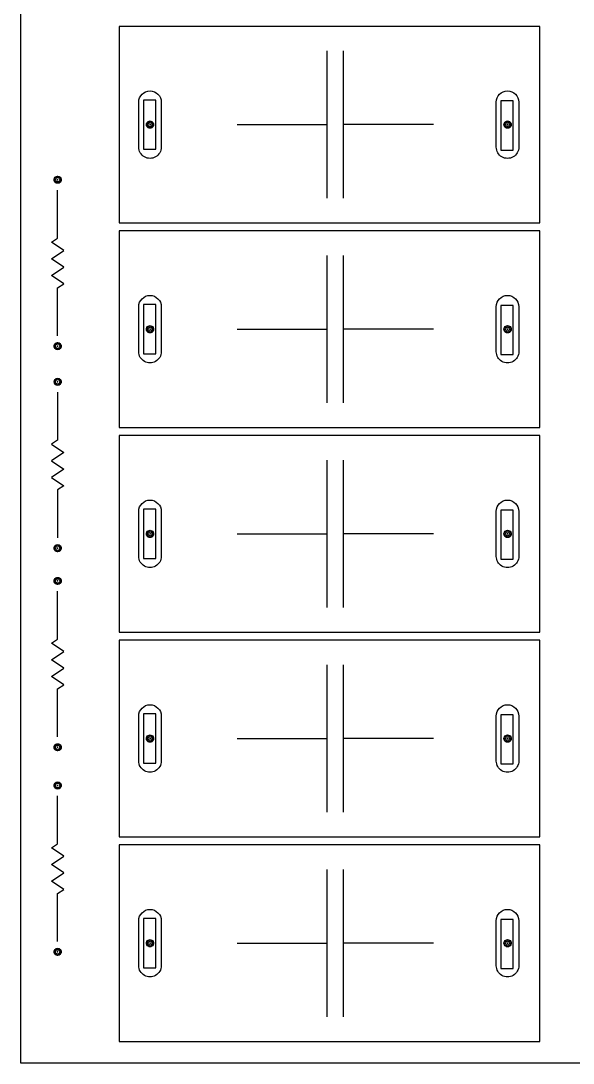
# Model space of a CAD drawing. Header units: millimetres. Extents: x 24815 to 37444, y -10619 to 6020.
# Drawn here: x 34897.4 to 34964.9, y 174.5 to 301.8 of the extents above; entities that cross this region are included whole.
import ezdxf

# ---------------------------------------------------------------- set-up
doc = ezdxf.new("R2010")
doc.units = ezdxf.units.MM

# ---------------------------------------------------------------- blocks, each defined once
blk = doc.blocks.new('A$C3CC6408C')
at = {"color": 2}
for p, q in [((-241.97, -218.9), (-241.97, 0)), ((-178.52, -92.25), (-229.97, -92.25)), ((-229.97, -92.25), (-229.97, -116.24)), ((-178.52, -116.24), (-178.52, -92.25)), ((-204.52, -113.24), (-204.52, -95.25)), ((-202.52, -113.24), (-202.52, -95.25)), ((-227.55, -107), (-227.55, -101.5)), ((-227.55, -107), (-227.55, -101.5)), ((-225.48, -101.25), (-226.98, -101.25)), ((-226.98, -101.25), (-226.98, -107.25)), ((-225.48, -107.25), (-225.48, -101.25)), ((-224.8, -101.5), (-224.8, -107)), ((-224.8, -101.5), (-224.8, -107)), ((-183.85, -107), (-183.85, -101.5)), ((-183.85, -107), (-183.85, -101.5)), ((-181.78, -101.35), (-183.28, -101.35)), ((-183.28, -101.35), (-183.28, -107.35)), ((-181.78, -107.35), (-181.78, -101.35)), ((-181.1, -101.5), (-181.1, -107)), ((-181.1, -101.5), (-181.1, -107)), ((-215.52, -104.25), (-204.52, -104.25)), ((-191.52, -104.25), (-202.52, -104.25)), ((-226.98, -107.25), (-226.48, -107.25)), ((-226.48, -107.25), (-225.48, -107.25)), ((-224.8, -107), (-224.8, -107)), ((-224.8, -107), (-224.8, -107)), ((-183.28, -107.35), (-182.78, -107.35)), ((-182.78, -107.35), (-181.78, -107.35)), ((-181.1, -107), (-181.1, -107)), ((-181.1, -107), (-181.1, -107)), ((-237.47, -118.1), (-237.47, -112.26)), ((-229.97, -116.24), (-184.52, -116.24)), ((-184.52, -116.24), (-178.52, -116.24)), ((-238.24, -118.61), (-237.47, -118.1)), ((-178.52, -117.24), (-229.97, -117.24)), ((-229.97, -117.24), (-229.97, -141.24)), ((-178.52, -141.24), (-178.52, -117.24)), ((-236.71, -119.63), (-238.24, -118.61)), ((-238.24, -120.64), (-236.71, -119.63)), ((-236.71, -121.66), (-238.24, -120.64)), ((-204.52, -138.24), (-204.52, -120.24)), ((-202.52, -138.24), (-202.52, -120.24)), ((-238.24, -122.67), (-236.71, -121.66)), ((-236.71, -123.69), (-238.24, -122.67)), ((-237.47, -124.2), (-236.71, -123.69)), ((-237.47, -130.04), (-237.47, -124.2)), ((-227.55, -131.99), (-227.55, -126.49)), ((-227.55, -131.99), (-227.55, -126.49)), ((-225.48, -126.24), (-226.98, -126.24)), ((-226.98, -126.24), (-226.98, -132.24)), ((-225.48, -132.24), (-225.48, -126.24)), ((-224.8, -126.49), (-224.8, -131.99)), ((-224.8, -126.49), (-224.8, -131.99)), ((-183.85, -131.99), (-183.85, -126.49)), ((-183.85, -131.99), (-183.85, -126.49)), ((-181.78, -126.34), (-183.28, -126.34)), ((-183.28, -126.34), (-183.28, -132.34)), ((-181.78, -132.34), (-181.78, -126.34)), ((-181.1, -126.49), (-181.1, -131.99)), ((-181.1, -126.49), (-181.1, -131.99)), ((-215.52, -129.24), (-204.52, -129.24)), ((-191.52, -129.24), (-202.52, -129.24)), ((-226.98, -132.24), (-226.48, -132.24)), ((-226.48, -132.24), (-225.48, -132.24)), ((-224.8, -131.99), (-224.8, -131.99)), ((-224.8, -131.99), (-224.8, -131.99)), ((-183.28, -132.34), (-182.78, -132.34)), ((-182.78, -132.34), (-181.78, -132.34)), ((-181.1, -131.99), (-181.1, -131.99)), ((-181.1, -131.99), (-181.1, -131.99)), ((-237.47, -136.94), (-237.47, -142.78)), ((-229.97, -141.24), (-184.52, -141.24)), ((-184.52, -141.24), (-178.52, -141.24)), ((-178.52, -142.24), (-229.97, -142.24)), ((-229.97, -142.24), (-229.97, -166.24)), ((-178.52, -166.24), (-178.52, -142.24)), ((-237.47, -142.78), (-238.24, -143.29)), ((-238.24, -143.29), (-236.71, -144.3)), ((-236.71, -144.3), (-238.24, -145.32)), ((-238.24, -145.32), (-236.71, -146.33)), ((-236.71, -146.33), (-238.24, -147.35)), ((-204.52, -163.24), (-204.52, -145.24)), ((-202.52, -163.24), (-202.52, -145.24)), ((-238.24, -147.35), (-236.71, -148.37)), ((-236.71, -148.37), (-237.47, -148.87)), ((-237.47, -148.87), (-237.47, -154.72)), ((-227.55, -156.99), (-227.55, -151.49)), ((-227.55, -156.99), (-227.55, -151.49)), ((-225.48, -151.24), (-226.98, -151.24)), ((-226.98, -151.24), (-226.98, -157.24)), ((-225.48, -157.24), (-225.48, -151.24)), ((-224.8, -151.49), (-224.8, -156.99)), ((-224.8, -151.49), (-224.8, -156.99)), ((-183.85, -156.99), (-183.85, -151.49)), ((-183.85, -156.99), (-183.85, -151.49)), ((-181.78, -151.34), (-183.28, -151.34)), ((-183.28, -151.34), (-183.28, -157.34)), ((-181.78, -157.34), (-181.78, -151.34)), ((-181.1, -151.49), (-181.1, -156.99)), ((-181.1, -151.49), (-181.1, -156.99)), ((-215.52, -154.24), (-204.52, -154.24)), ((-191.52, -154.24), (-202.52, -154.24)), ((-226.98, -157.24), (-226.48, -157.24)), ((-226.48, -157.24), (-225.48, -157.24)), ((-224.8, -156.99), (-224.8, -156.99)), ((-224.8, -156.99), (-224.8, -156.99)), ((-183.28, -157.34), (-182.78, -157.34)), ((-182.78, -157.34), (-181.78, -157.34)), ((-181.1, -156.99), (-181.1, -156.99)), ((-181.1, -156.99), (-181.1, -156.99)), ((-237.47, -167.1), (-237.47, -161.26)), ((-229.97, -166.24), (-184.52, -166.24)), ((-184.52, -166.24), (-178.52, -166.24)), ((-238.24, -167.61), (-237.47, -167.1)), ((-236.71, -168.62), (-238.24, -167.61)), ((-178.52, -167.24), (-229.97, -167.24)), ((-229.97, -167.24), (-229.97, -191.24)), ((-178.52, -191.24), (-178.52, -167.24)), ((-238.24, -169.64), (-236.71, -168.62)), ((-236.71, -170.65), (-238.24, -169.64)), ((-204.52, -188.24), (-204.52, -170.24)), ((-202.52, -188.24), (-202.52, -170.24)), ((-238.24, -171.67), (-236.71, -170.65)), ((-236.71, -172.69), (-238.24, -171.67)), ((-237.47, -173.19), (-236.71, -172.69)), ((-237.47, -179.04), (-237.47, -173.19)), ((-227.55, -181.99), (-227.55, -176.49)), ((-227.55, -181.99), (-227.55, -176.49)), ((-225.48, -176.24), (-226.98, -176.24)), ((-226.98, -176.24), (-226.98, -182.24)), ((-225.48, -182.24), (-225.48, -176.24)), ((-224.8, -176.49), (-224.8, -181.99)), ((-224.8, -176.49), (-224.8, -181.99)), ((-183.85, -181.99), (-183.85, -176.49)), ((-183.85, -181.99), (-183.85, -176.49)), ((-181.78, -176.34), (-183.28, -176.34)), ((-183.28, -176.34), (-183.28, -182.34)), ((-181.78, -182.34), (-181.78, -176.34)), ((-181.1, -176.49), (-181.1, -181.99)), ((-181.1, -176.49), (-181.1, -181.99)), ((-215.52, -179.24), (-204.52, -179.24)), ((-191.52, -179.24), (-202.52, -179.24)), ((-224.8, -181.99), (-224.8, -181.99)), ((-224.8, -181.99), (-224.8, -181.99)), ((-181.1, -181.99), (-181.1, -181.99)), ((-181.1, -181.99), (-181.1, -181.99)), ((-226.98, -182.24), (-226.48, -182.24)), ((-226.48, -182.24), (-225.48, -182.24)), ((-183.28, -182.34), (-182.78, -182.34)), ((-182.78, -182.34), (-181.78, -182.34)), ((-237.47, -192.1), (-237.47, -186.25)), ((-238.24, -192.6), (-237.47, -192.1)), ((-229.97, -191.24), (-184.52, -191.24)), ((-178.52, -192.24), (-229.97, -192.24)), ((-229.97, -192.24), (-229.97, -216.24)), ((-184.52, -191.24), (-178.52, -191.24)), ((-178.52, -216.24), (-178.52, -192.24)), ((-236.71, -193.62), (-238.24, -192.6)), ((-238.24, -194.64), (-236.71, -193.62)), ((-236.71, -195.65), (-238.24, -194.64)), ((-238.24, -196.67), (-236.71, -195.65)), ((-204.52, -213.24), (-204.52, -195.24)), ((-202.52, -213.24), (-202.52, -195.24)), ((-236.71, -197.68), (-238.24, -196.67)), ((-237.47, -198.19), (-236.71, -197.68)), ((-237.47, -204.03), (-237.47, -198.19)), ((-227.55, -206.99), (-227.55, -201.49)), ((-227.55, -206.99), (-227.55, -201.49)), ((-225.48, -201.24), (-226.98, -201.24)), ((-226.98, -201.24), (-226.98, -207.24)), ((-225.48, -207.24), (-225.48, -201.24)), ((-224.8, -201.49), (-224.8, -206.99)), ((-224.8, -201.49), (-224.8, -206.99)), ((-183.85, -206.99), (-183.85, -201.49)), ((-183.85, -206.99), (-183.85, -201.49)), ((-181.78, -201.34), (-183.28, -201.34)), ((-183.28, -201.34), (-183.28, -207.34)), ((-181.78, -207.34), (-181.78, -201.34)), ((-181.1, -201.49), (-181.1, -206.99)), ((-181.1, -201.49), (-181.1, -206.99)), ((-215.52, -204.24), (-204.52, -204.24)), ((-191.52, -204.24), (-202.52, -204.24)), ((-226.98, -207.24), (-226.48, -207.24)), ((-226.48, -207.24), (-225.48, -207.24)), ((-224.8, -206.99), (-224.8, -206.99)), ((-224.8, -206.99), (-224.8, -206.99)), ((-183.28, -207.34), (-182.78, -207.34)), ((-182.78, -207.34), (-181.78, -207.34)), ((-181.1, -206.99), (-181.1, -206.99)), ((-181.1, -206.99), (-181.1, -206.99)), ((-229.97, -216.24), (-184.52, -216.24)), ((-184.52, -216.24), (-178.52, -216.24)), ((0, -218.9), (-241.97, -218.9))]:
    blk.add_line(p, q, dxfattribs=at)
at = {"color": 2, "extrusion": (0, 0, -1)}
for centre, major_axis, start_param, end_param in [((-226.18, -101.5), (0.972, 0.972), 3.926991, 7.068583), ((-226.18, -101.5), (0.972, 0.972), 3.926991, 7.068583), ((-182.48, -101.5), (0.972, 0.972), 3.926991, 7.068583), ((-182.48, -101.5), (0.972, 0.972), 3.926991, 7.068583), ((-226.18, -104.25), (-0.314, 0.314), 5.497787, 8.63938), ((-226.18, -104.25), (-0.314, 0.314), 5.497787, 8.63938), ((-226.18, -104.25), (-0.314, 0.314), 2.356194, 5.497787), ((-226.18, -104.25), (-0.314, 0.314), 2.356194, 5.497787), ((-226.18, -104.25), (-0.278, 0.278), 5.497787, 8.63938), ((-226.18, -104.25), (-0.278, 0.278), 5.497787, 8.63938), ((-226.18, -104.25), (-0.278, 0.278), 5.497787, 8.63938), ((-226.18, -104.25), (-0.278, 0.278), 5.497787, 8.63938), ((-226.18, -104.25), (-0.278, 0.278), 5.497787, 8.63938), ((-226.18, -104.25), (-0.278, 0.278), 5.497787, 8.63938), ((-226.18, -104.25), (-0.278, 0.278), 5.497787, 8.63938), ((-226.18, -104.25), (-0.278, 0.278), 5.497787, 8.63938), ((-226.18, -104.25), (-0.278, 0.278), 5.497787, 8.63938), ((-226.18, -104.25), (-0.278, 0.278), 5.497787, 8.63938), ((-226.18, -104.25), (-0.278, 0.278), 5.497787, 8.63938), ((-226.18, -104.25), (0.278, 0.278), 0.785398, 3.926991), ((-226.18, -104.25), (0.278, 0.278), 0.785398, 3.926991), ((-226.18, -104.25), (0.278, 0.278), 0.785398, 3.926991), ((-226.18, -104.25), (0.278, 0.278), 0.785398, 3.926991), ((-226.18, -104.25), (0.278, 0.278), 0.785398, 3.926991), ((-226.18, -104.25), (0.278, 0.278), 0.785398, 3.926991), ((-226.18, -104.25), (0.278, 0.278), 0.785398, 3.926991), ((-226.18, -104.25), (0.278, 0.278), 0.785398, 3.926991), ((-226.18, -104.25), (0.278, 0.278), 0.785398, 3.926991), ((-226.18, -104.25), (0.278, 0.278), 0.785398, 3.926991), ((-226.18, -104.25), (0.278, 0.278), 0.785398, 3.926991), ((-226.18, -104.25), (-0.171, 0.171), 5.497787, 8.63938), ((-226.18, -104.25), (-0.171, 0.171), 5.497787, 8.63938), ((-226.18, -104.25), (0.171, 0.171), 0.785398, 3.926991), ((-226.18, -104.25), (0.171, 0.171), 0.785398, 3.926991), ((-182.48, -104.25), (-0.314, 0.314), 5.497787, 8.63938), ((-182.48, -104.25), (-0.314, 0.314), 5.497787, 8.63938), ((-182.48, -104.25), (-0.314, 0.314), 2.356194, 5.497787), ((-182.48, -104.25), (-0.314, 0.314), 2.356194, 5.497787), ((-182.48, -104.25), (0.278, 0.278), 3.926991, 7.068583), ((-182.48, -104.25), (0.278, 0.278), 3.926991, 7.068583), ((-182.48, -104.25), (0.278, 0.278), 3.926991, 7.068583), ((-182.48, -104.25), (0.278, 0.278), 3.926991, 7.068583), ((-182.48, -104.25), (0.278, 0.278), 3.926991, 7.068583), ((-182.48, -104.25), (0.278, 0.278), 3.926991, 7.068583), ((-182.48, -104.25), (0.278, 0.278), 3.926991, 7.068583), ((-182.48, -104.25), (0.278, 0.278), 3.926991, 7.068583), ((-182.48, -104.25), (0.278, 0.278), 3.926991, 7.068583), ((-182.48, -104.25), (0.278, 0.278), 3.926991, 7.068583), ((-182.48, -104.25), (0.278, 0.278), 3.926991, 7.068583), ((-182.48, -104.25), (0.278, 0.278), 0.785398, 3.926991), ((-182.48, -104.25), (0.278, 0.278), 0.785398, 3.926991), ((-182.48, -104.25), (0.278, 0.278), 0.785398, 3.926991), ((-182.48, -104.25), (0.278, 0.278), 0.785398, 3.926991), ((-182.48, -104.25), (0.278, 0.278), 0.785398, 3.926991), ((-182.48, -104.25), (0.278, 0.278), 0.785398, 3.926991), ((-182.48, -104.25), (0.278, 0.278), 0.785398, 3.926991), ((-182.48, -104.25), (0.278, 0.278), 0.785398, 3.926991), ((-182.48, -104.25), (0.278, 0.278), 0.785398, 3.926991), ((-182.48, -104.25), (0.278, 0.278), 0.785398, 3.926991), ((-182.48, -104.25), (0.278, 0.278), 0.785398, 3.926991), ((-182.48, -104.25), (-0.171, 0.171), 5.497787, 8.63938), ((-182.48, -104.25), (-0.171, 0.171), 5.497787, 8.63938), ((-182.48, -104.25), (0.171, 0.171), 0.785398, 3.926991), ((-182.48, -104.25), (0.171, 0.171), 0.785398, 3.926991), ((-226.18, -107), (-0.972, 0.972), 2.356194, 5.497787), ((-226.18, -107), (-0.972, 0.972), 2.356194, 5.497787), ((-182.48, -107), (-0.972, 0.972), 2.356194, 5.497787), ((-182.48, -107), (-0.972, 0.972), 2.356194, 5.497787), ((-237.47, -110.99), (-0.305, 0.305), 3.926991, 7.068583), ((-237.47, -110.99), (-0.305, 0.305), 3.926991, 7.068583), ((-237.47, -110.99), (0.301, 0.301), 2.356194, 5.497787), ((-237.47, -110.99), (0.301, 0.301), 2.356194, 5.497787), ((-237.47, -110.99), (-0.278, 0.278), 3.926991, 7.068583), ((-237.47, -110.99), (-0.278, 0.278), 3.926991, 7.068583), ((-237.47, -110.99), (-0.278, 0.278), 3.926991, 7.068583), ((-237.47, -110.99), (-0.278, 0.278), 3.926991, 7.068583), ((-237.47, -110.99), (-0.278, 0.278), 3.926991, 7.068583), ((-237.47, -110.99), (-0.278, 0.278), 3.926991, 7.068583), ((-237.47, -110.99), (-0.278, 0.278), 3.926991, 7.068583), ((-237.47, -110.99), (-0.278, 0.278), 3.926991, 7.068583), ((-237.47, -110.99), (-0.278, 0.278), 3.926991, 7.068583), ((-237.47, -110.99), (-0.278, 0.278), 3.926991, 7.068583), ((-237.47, -110.99), (-0.278, 0.278), 3.926991, 7.068583), ((-237.47, -110.99), (0.189, 0.189), 2.356194, 5.497787), ((-237.47, -110.99), (0.189, 0.189), 2.356194, 5.497787), ((-237.47, -110.99), (0.301, 0.301), -0.785398, 2.356194), ((-237.47, -110.99), (0.301, 0.301), -0.785398, 2.356194), ((-237.47, -110.99), (-0.305, 0.305), 0.785398, 3.926991), ((-237.47, -110.99), (-0.305, 0.305), 0.785398, 3.926991), ((-237.47, -110.99), (0.278, 0.278), -0.785398, 2.356194), ((-237.47, -110.99), (0.278, 0.278), -0.785398, 2.356194), ((-237.47, -110.99), (0.278, 0.278), -0.785398, 2.356194), ((-237.47, -110.99), (0.278, 0.278), -0.785398, 2.356194), ((-237.47, -110.99), (0.278, 0.278), -0.785398, 2.356194), ((-237.47, -110.99), (0.278, 0.278), -0.785398, 2.356194), ((-237.47, -110.99), (0.278, 0.278), -0.785398, 2.356194), ((-237.47, -110.99), (0.278, 0.278), -0.785398, 2.356194), ((-237.47, -110.99), (0.278, 0.278), -0.785398, 2.356194), ((-237.47, -110.99), (0.278, 0.278), -0.785398, 2.356194), ((-237.47, -110.99), (0.278, 0.278), -0.785398, 2.356194), ((-237.47, -110.99), (-0.189, 0.189), 0.785398, 3.926991), ((-237.47, -110.99), (-0.189, 0.189), 0.785398, 3.926991), ((-226.18, -126.49), (0.972, 0.972), 3.926991, 7.068583), ((-226.18, -126.49), (0.972, 0.972), 3.926991, 7.068583), ((-182.48, -126.49), (0.972, 0.972), 3.926991, 7.068583), ((-182.48, -126.49), (0.972, 0.972), 3.926991, 7.068583), ((-226.18, -129.24), (-0.314, 0.314), 5.497787, 8.63938), ((-226.18, -129.24), (-0.314, 0.314), 5.497787, 8.63938), ((-226.18, -129.24), (-0.314, 0.314), 2.356194, 5.497787), ((-226.18, -129.24), (-0.314, 0.314), 2.356194, 5.497787), ((-226.18, -129.24), (-0.278, 0.278), 5.497787, 8.63938), ((-226.18, -129.24), (-0.278, 0.278), 5.497787, 8.63938), ((-226.18, -129.24), (-0.278, 0.278), 5.497787, 8.63938), ((-226.18, -129.24), (-0.278, 0.278), 5.497787, 8.63938), ((-226.18, -129.24), (-0.278, 0.278), 5.497787, 8.63938), ((-226.18, -129.24), (-0.278, 0.278), 5.497787, 8.63938), ((-226.18, -129.24), (-0.278, 0.278), 5.497787, 8.63938), ((-226.18, -129.24), (-0.278, 0.278), 5.497787, 8.63938), ((-226.18, -129.24), (-0.278, 0.278), 5.497787, 8.63938), ((-226.18, -129.24), (-0.278, 0.278), 5.497787, 8.63938), ((-226.18, -129.24), (-0.278, 0.278), 5.497787, 8.63938), ((-226.18, -129.24), (-0.278, 0.278), 2.356194, 5.497787), ((-226.18, -129.24), (-0.278, 0.278), 2.356194, 5.497787), ((-226.18, -129.24), (-0.278, 0.278), 2.356194, 5.497787), ((-226.18, -129.24), (-0.278, 0.278), 2.356194, 5.497787), ((-226.18, -129.24), (-0.278, 0.278), 2.356194, 5.497787), ((-226.18, -129.24), (-0.278, 0.278), 2.356194, 5.497787), ((-226.18, -129.24), (-0.278, 0.278), 2.356194, 5.497787), ((-226.18, -129.24), (-0.278, 0.278), 2.356194, 5.497787), ((-226.18, -129.24), (-0.278, 0.278), 2.356194, 5.497787), ((-226.18, -129.24), (-0.278, 0.278), 2.356194, 5.497787), ((-226.18, -129.24), (-0.278, 0.278), 2.356194, 5.497787), ((-226.18, -129.24), (-0.171, 0.171), 5.497787, 8.63938), ((-226.18, -129.24), (-0.171, 0.171), 5.497787, 8.63938), ((-226.18, -129.24), (0.171, 0.171), 0.785398, 3.926991), ((-226.18, -129.24), (0.171, 0.171), 0.785398, 3.926991), ((-182.48, -129.24), (-0.314, 0.314), 5.497787, 8.63938), ((-182.48, -129.24), (-0.314, 0.314), 5.497787, 8.63938), ((-182.48, -129.24), (-0.314, 0.314), 2.356194, 5.497787), ((-182.48, -129.24), (-0.314, 0.314), 2.356194, 5.497787), ((-182.48, -129.24), (0.278, 0.278), 3.926991, 7.068583), ((-182.48, -129.24), (0.278, 0.278), 3.926991, 7.068583), ((-182.48, -129.24), (0.278, 0.278), 3.926991, 7.068583), ((-182.48, -129.24), (0.278, 0.278), 3.926991, 7.068583), ((-182.48, -129.24), (0.278, 0.278), 3.926991, 7.068583), ((-182.48, -129.24), (0.278, 0.278), 3.926991, 7.068583), ((-182.48, -129.24), (0.278, 0.278), 3.926991, 7.068583), ((-182.48, -129.24), (0.278, 0.278), 3.926991, 7.068583), ((-182.48, -129.24), (0.278, 0.278), 3.926991, 7.068583), ((-182.48, -129.24), (0.278, 0.278), 3.926991, 7.068583), ((-182.48, -129.24), (0.278, 0.278), 3.926991, 7.068583), ((-182.48, -129.24), (-0.278, 0.278), 2.356194, 5.497787), ((-182.48, -129.24), (-0.278, 0.278), 2.356194, 5.497787), ((-182.48, -129.24), (-0.278, 0.278), 2.356194, 5.497787), ((-182.48, -129.24), (-0.278, 0.278), 2.356194, 5.497787), ((-182.48, -129.24), (-0.278, 0.278), 2.356194, 5.497787), ((-182.48, -129.24), (-0.278, 0.278), 2.356194, 5.497787), ((-182.48, -129.24), (-0.278, 0.278), 2.356194, 5.497787), ((-182.48, -129.24), (-0.278, 0.278), 2.356194, 5.497787), ((-182.48, -129.24), (-0.278, 0.278), 2.356194, 5.497787), ((-182.48, -129.24), (-0.278, 0.278), 2.356194, 5.497787), ((-182.48, -129.24), (-0.278, 0.278), 2.356194, 5.497787), ((-182.48, -129.24), (-0.171, 0.171), 5.497787, 8.63938), ((-182.48, -129.24), (-0.171, 0.171), 5.497787, 8.63938), ((-182.48, -129.24), (0.171, 0.171), 0.785398, 3.926991), ((-182.48, -129.24), (0.171, 0.171), 0.785398, 3.926991), ((-237.47, -131.31), (-0.305, 0.305), 3.926991, 7.068583), ((-237.47, -131.31), (-0.305, 0.305), 3.926991, 7.068583), ((-237.47, -131.31), (0.301, 0.301), 2.356194, 5.497787), ((-237.47, -131.31), (0.301, 0.301), 2.356194, 5.497787), ((-237.47, -131.31), (-0.278, 0.278), 3.926991, 7.068583), ((-237.47, -131.31), (-0.278, 0.278), 3.926991, 7.068583), ((-237.47, -131.31), (-0.278, 0.278), 3.926991, 7.068583), ((-237.47, -131.31), (-0.278, 0.278), 3.926991, 7.068583), ((-237.47, -131.31), (-0.278, 0.278), 3.926991, 7.068583), ((-237.47, -131.31), (-0.278, 0.278), 3.926991, 7.068583), ((-237.47, -131.31), (-0.278, 0.278), 3.926991, 7.068583), ((-237.47, -131.31), (-0.278, 0.278), 3.926991, 7.068583), ((-237.47, -131.31), (-0.278, 0.278), 3.926991, 7.068583), ((-237.47, -131.31), (-0.278, 0.278), 3.926991, 7.068583), ((-237.47, -131.31), (-0.278, 0.278), 3.926991, 7.068583), ((-237.47, -131.31), (-0.189, 0.189), 3.926991, 7.068583), ((-237.47, -131.31), (-0.189, 0.189), 3.926991, 7.068583), ((-237.47, -131.31), (-0.301, 0.301), 0.785398, 3.926991), ((-237.47, -131.31), (-0.301, 0.301), 0.785398, 3.926991), ((-237.47, -131.31), (0.305, 0.305), -0.785398, 2.356194), ((-237.47, -131.31), (0.305, 0.305), -0.785398, 2.356194), ((-237.47, -131.31), (0.278, 0.278), -0.785398, 2.356194), ((-237.47, -131.31), (0.278, 0.278), -0.785398, 2.356194), ((-237.47, -131.31), (0.278, 0.278), -0.785398, 2.356194), ((-237.47, -131.31), (0.278, 0.278), -0.785398, 2.356194), ((-237.47, -131.31), (0.278, 0.278), -0.785398, 2.356194), ((-237.47, -131.31), (0.278, 0.278), -0.785398, 2.356194), ((-237.47, -131.31), (0.278, 0.278), -0.785398, 2.356194), ((-237.47, -131.31), (0.278, 0.278), -0.785398, 2.356194), ((-237.47, -131.31), (0.278, 0.278), -0.785398, 2.356194), ((-237.47, -131.31), (0.278, 0.278), -0.785398, 2.356194), ((-237.47, -131.31), (0.278, 0.278), -0.785398, 2.356194), ((-237.47, -131.31), (-0.189, 0.189), 0.785398, 3.926991), ((-237.47, -131.31), (-0.189, 0.189), 0.785398, 3.926991), ((-226.18, -131.99), (-0.972, 0.972), 2.356194, 5.497787), ((-226.18, -131.99), (-0.972, 0.972), 2.356194, 5.497787), ((-182.48, -131.99), (-0.972, 0.972), 2.356194, 5.497787), ((-182.48, -131.99), (-0.972, 0.972), 2.356194, 5.497787), ((-237.47, -135.67), (-0.305, 0.305), 3.926991, 7.068583), ((-237.47, -135.67), (-0.305, 0.305), 3.926991, 7.068583), ((-237.47, -135.67), (-0.301, 0.301), 3.926991, 7.068583), ((-237.47, -135.67), (-0.301, 0.301), 3.926991, 7.068583), ((-237.47, -135.67), (-0.278, 0.278), 3.926991, 7.068583), ((-237.47, -135.67), (-0.278, 0.278), 3.926991, 7.068583), ((-237.47, -135.67), (-0.278, 0.278), 3.926991, 7.068583), ((-237.47, -135.67), (-0.278, 0.278), 3.926991, 7.068583), ((-237.47, -135.67), (-0.278, 0.278), 3.926991, 7.068583), ((-237.47, -135.67), (-0.278, 0.278), 3.926991, 7.068583), ((-237.47, -135.67), (-0.278, 0.278), 3.926991, 7.068583), ((-237.47, -135.67), (-0.278, 0.278), 3.926991, 7.068583), ((-237.47, -135.67), (-0.278, 0.278), 3.926991, 7.068583), ((-237.47, -135.67), (-0.278, 0.278), 3.926991, 7.068583), ((-237.47, -135.67), (-0.278, 0.278), 3.926991, 7.068583), ((-237.47, -135.67), (-0.189, 0.189), 3.926991, 7.068583), ((-237.47, -135.67), (-0.189, 0.189), 3.926991, 7.068583), ((-237.47, -135.67), (0.305, 0.305), -0.785398, 2.356194), ((-237.47, -135.67), (0.305, 0.305), -0.785398, 2.356194), ((-237.47, -135.67), (-0.301, 0.301), 0.785398, 3.926991), ((-237.47, -135.67), (-0.301, 0.301), 0.785398, 3.926991), ((-237.47, -135.67), (0.278, 0.278), -0.785398, 2.356194), ((-237.47, -135.67), (0.278, 0.278), -0.785398, 2.356194), ((-237.47, -135.67), (0.278, 0.278), -0.785398, 2.356194), ((-237.47, -135.67), (0.278, 0.278), -0.785398, 2.356194), ((-237.47, -135.67), (0.278, 0.278), -0.785398, 2.356194), ((-237.47, -135.67), (0.278, 0.278), -0.785398, 2.356194), ((-237.47, -135.67), (0.278, 0.278), -0.785398, 2.356194), ((-237.47, -135.67), (0.278, 0.278), -0.785398, 2.356194), ((-237.47, -135.67), (0.278, 0.278), -0.785398, 2.356194), ((-237.47, -135.67), (0.278, 0.278), -0.785398, 2.356194), ((-237.47, -135.67), (0.278, 0.278), -0.785398, 2.356194), ((-237.47, -135.67), (0.189, 0.189), -0.785398, 2.356194), ((-237.47, -135.67), (0.189, 0.189), -0.785398, 2.356194), ((-226.18, -151.49), (0.972, 0.972), 3.926991, 7.068583), ((-226.18, -151.49), (0.972, 0.972), 3.926991, 7.068583), ((-182.48, -151.49), (0.972, 0.972), 3.926991, 7.068583), ((-182.48, -151.49), (0.972, 0.972), 3.926991, 7.068583), ((-226.18, -154.24), (-0.314, 0.314), 5.497787, 8.63938), ((-226.18, -154.24), (-0.314, 0.314), 5.497787, 8.63938), ((-226.18, -154.24), (-0.278, 0.278), 5.497787, 8.63938), ((-226.18, -154.24), (-0.278, 0.278), 5.497787, 8.63938), ((-226.18, -154.24), (-0.278, 0.278), 5.497787, 8.63938), ((-226.18, -154.24), (-0.278, 0.278), 5.497787, 8.63938), ((-226.18, -154.24), (-0.278, 0.278), 5.497787, 8.63938), ((-226.18, -154.24), (-0.278, 0.278), 5.497787, 8.63938), ((-226.18, -154.24), (-0.278, 0.278), 5.497787, 8.63938), ((-226.18, -154.24), (-0.278, 0.278), 5.497787, 8.63938), ((-226.18, -154.24), (-0.278, 0.278), 5.497787, 8.63938), ((-226.18, -154.24), (-0.278, 0.278), 5.497787, 8.63938), ((-226.18, -154.24), (-0.278, 0.278), 5.497787, 8.63938), ((-226.18, -154.24), (-0.171, 0.171), 5.497787, 8.63938), ((-226.18, -154.24), (-0.171, 0.171), 5.497787, 8.63938), ((-182.48, -154.24), (-0.314, 0.314), 5.497787, 8.63938), ((-182.48, -154.24), (-0.314, 0.314), 5.497787, 8.63938), ((-182.48, -154.24), (0.278, 0.278), 3.926991, 7.068583), ((-182.48, -154.24), (0.278, 0.278), 3.926991, 7.068583), ((-182.48, -154.24), (0.278, 0.278), 3.926991, 7.068583), ((-182.48, -154.24), (0.278, 0.278), 3.926991, 7.068583), ((-182.48, -154.24), (0.278, 0.278), 3.926991, 7.068583), ((-182.48, -154.24), (0.278, 0.278), 3.926991, 7.068583), ((-182.48, -154.24), (0.278, 0.278), 3.926991, 7.068583), ((-182.48, -154.24), (0.278, 0.278), 3.926991, 7.068583), ((-182.48, -154.24), (0.278, 0.278), 3.926991, 7.068583), ((-182.48, -154.24), (0.278, 0.278), 3.926991, 7.068583), ((-182.48, -154.24), (0.278, 0.278), 3.926991, 7.068583), ((-182.48, -154.24), (-0.171, 0.171), 5.497787, 8.63938), ((-182.48, -154.24), (-0.171, 0.171), 5.497787, 8.63938), ((-226.18, -154.24), (-0.314, 0.314), 2.356194, 5.497787), ((-226.18, -154.24), (-0.314, 0.314), 2.356194, 5.497787), ((-226.18, -154.24), (-0.278, 0.278), 2.356194, 5.497787), ((-226.18, -154.24), (-0.278, 0.278), 2.356194, 5.497787), ((-226.18, -154.24), (-0.278, 0.278), 2.356194, 5.497787), ((-226.18, -154.24), (-0.278, 0.278), 2.356194, 5.497787), ((-226.18, -154.24), (-0.278, 0.278), 2.356194, 5.497787), ((-226.18, -154.24), (-0.278, 0.278), 2.356194, 5.497787), ((-226.18, -154.24), (-0.278, 0.278), 2.356194, 5.497787), ((-226.18, -154.24), (-0.278, 0.278), 2.356194, 5.497787), ((-226.18, -154.24), (-0.278, 0.278), 2.356194, 5.497787), ((-226.18, -154.24), (-0.278, 0.278), 2.356194, 5.497787), ((-226.18, -154.24), (-0.278, 0.278), 2.356194, 5.497787), ((-226.18, -154.24), (0.171, 0.171), 0.785398, 3.926991), ((-226.18, -154.24), (0.171, 0.171), 0.785398, 3.926991), ((-182.48, -154.24), (-0.314, 0.314), 2.356194, 5.497787), ((-182.48, -154.24), (-0.314, 0.314), 2.356194, 5.497787), ((-182.48, -154.24), (-0.278, 0.278), 2.356194, 5.497787), ((-182.48, -154.24), (-0.278, 0.278), 2.356194, 5.497787), ((-182.48, -154.24), (-0.278, 0.278), 2.356194, 5.497787), ((-182.48, -154.24), (-0.278, 0.278), 2.356194, 5.497787), ((-182.48, -154.24), (-0.278, 0.278), 2.356194, 5.497787), ((-182.48, -154.24), (-0.278, 0.278), 2.356194, 5.497787), ((-182.48, -154.24), (-0.278, 0.278), 2.356194, 5.497787), ((-182.48, -154.24), (-0.278, 0.278), 2.356194, 5.497787), ((-182.48, -154.24), (-0.278, 0.278), 2.356194, 5.497787), ((-182.48, -154.24), (-0.278, 0.278), 2.356194, 5.497787), ((-182.48, -154.24), (-0.278, 0.278), 2.356194, 5.497787), ((-182.48, -154.24), (0.171, 0.171), 0.785398, 3.926991), ((-182.48, -154.24), (0.171, 0.171), 0.785398, 3.926991), ((-237.47, -155.99), (-0.305, 0.305), 3.926991, 7.068583), ((-237.47, -155.99), (-0.305, 0.305), 3.926991, 7.068583), ((-237.47, -155.99), (0.301, 0.301), 2.356194, 5.497787), ((-237.47, -155.99), (0.301, 0.301), 2.356194, 5.497787), ((-237.47, -155.99), (-0.278, 0.278), 3.926991, 7.068583), ((-237.47, -155.99), (-0.278, 0.278), 3.926991, 7.068583), ((-237.47, -155.99), (-0.278, 0.278), 3.926991, 7.068583), ((-237.47, -155.99), (-0.278, 0.278), 3.926991, 7.068583), ((-237.47, -155.99), (-0.278, 0.278), 3.926991, 7.068583), ((-237.47, -155.99), (-0.278, 0.278), 3.926991, 7.068583), ((-237.47, -155.99), (-0.278, 0.278), 3.926991, 7.068583), ((-237.47, -155.99), (-0.278, 0.278), 3.926991, 7.068583), ((-237.47, -155.99), (-0.278, 0.278), 3.926991, 7.068583), ((-237.47, -155.99), (-0.278, 0.278), 3.926991, 7.068583), ((-237.47, -155.99), (-0.278, 0.278), 3.926991, 7.068583), ((-237.47, -155.99), (0.189, 0.189), 2.356194, 5.497787), ((-237.47, -155.99), (0.189, 0.189), 2.356194, 5.497787), ((-237.47, -155.99), (0.305, 0.305), -0.785398, 2.356194), ((-237.47, -155.99), (0.305, 0.305), -0.785398, 2.356194), ((-237.47, -155.99), (-0.301, 0.301), 0.785398, 3.926991), ((-237.47, -155.99), (-0.301, 0.301), 0.785398, 3.926991), ((-237.47, -155.99), (-0.278, 0.278), 0.785398, 3.926991), ((-237.47, -155.99), (-0.278, 0.278), 0.785398, 3.926991), ((-237.47, -155.99), (-0.278, 0.278), 0.785398, 3.926991), ((-237.47, -155.99), (-0.278, 0.278), 0.785398, 3.926991), ((-237.47, -155.99), (-0.278, 0.278), 0.785398, 3.926991), ((-237.47, -155.99), (-0.278, 0.278), 0.785398, 3.926991), ((-237.47, -155.99), (-0.278, 0.278), 0.785398, 3.926991), ((-237.47, -155.99), (-0.278, 0.278), 0.785398, 3.926991), ((-237.47, -155.99), (-0.278, 0.278), 0.785398, 3.926991), ((-237.47, -155.99), (-0.278, 0.278), 0.785398, 3.926991), ((-237.47, -155.99), (-0.278, 0.278), 0.785398, 3.926991), ((-237.47, -155.99), (0.189, 0.189), -0.785398, 2.356194), ((-237.47, -155.99), (0.189, 0.189), -0.785398, 2.356194), ((-226.18, -156.99), (-0.972, 0.972), 2.356194, 5.497787), ((-226.18, -156.99), (-0.972, 0.972), 2.356194, 5.497787), ((-182.48, -156.99), (-0.972, 0.972), 2.356194, 5.497787), ((-182.48, -156.99), (-0.972, 0.972), 2.356194, 5.497787), ((-237.47, -159.99), (-0.305, 0.305), 3.926991, 7.068583), ((-237.47, -159.99), (-0.305, 0.305), 3.926991, 7.068583), ((-237.47, -159.99), (0.301, 0.301), 2.356194, 5.497787), ((-237.47, -159.99), (0.301, 0.301), 2.356194, 5.497787), ((-237.47, -159.99), (-0.278, 0.278), 3.926991, 7.068583), ((-237.47, -159.99), (-0.278, 0.278), 3.926991, 7.068583), ((-237.47, -159.99), (-0.278, 0.278), 3.926991, 7.068583), ((-237.47, -159.99), (-0.278, 0.278), 3.926991, 7.068583), ((-237.47, -159.99), (-0.278, 0.278), 3.926991, 7.068583), ((-237.47, -159.99), (-0.278, 0.278), 3.926991, 7.068583), ((-237.47, -159.99), (-0.278, 0.278), 3.926991, 7.068583), ((-237.47, -159.99), (-0.278, 0.278), 3.926991, 7.068583), ((-237.47, -159.99), (-0.278, 0.278), 3.926991, 7.068583), ((-237.47, -159.99), (-0.278, 0.278), 3.926991, 7.068583), ((-237.47, -159.99), (-0.278, 0.278), 3.926991, 7.068583), ((-237.47, -159.99), (-0.189, 0.189), 3.926991, 7.068583), ((-237.47, -159.99), (-0.189, 0.189), 3.926991, 7.068583), ((-237.47, -159.99), (0.305, 0.305), -0.785398, 2.356194), ((-237.47, -159.99), (0.305, 0.305), -0.785398, 2.356194), ((-237.47, -159.99), (-0.301, 0.301), 0.785398, 3.926991), ((-237.47, -159.99), (-0.301, 0.301), 0.785398, 3.926991), ((-237.47, -159.99), (0.278, 0.278), -0.785398, 2.356194), ((-237.47, -159.99), (0.278, 0.278), -0.785398, 2.356194), ((-237.47, -159.99), (0.278, 0.278), -0.785398, 2.356194), ((-237.47, -159.99), (0.278, 0.278), -0.785398, 2.356194), ((-237.47, -159.99), (0.278, 0.278), -0.785398, 2.356194), ((-237.47, -159.99), (0.278, 0.278), -0.785398, 2.356194), ((-237.47, -159.99), (0.278, 0.278), -0.785398, 2.356194), ((-237.47, -159.99), (0.278, 0.278), -0.785398, 2.356194), ((-237.47, -159.99), (0.278, 0.278), -0.785398, 2.356194), ((-237.47, -159.99), (0.278, 0.278), -0.785398, 2.356194), ((-237.47, -159.99), (0.278, 0.278), -0.785398, 2.356194), ((-237.47, -159.99), (-0.189, 0.189), 0.785398, 3.926991), ((-237.47, -159.99), (-0.189, 0.189), 0.785398, 3.926991), ((-226.18, -176.49), (0.972, 0.972), 3.926991, 7.068583), ((-226.18, -176.49), (0.972, 0.972), 3.926991, 7.068583), ((-182.48, -176.49), (0.972, 0.972), 3.926991, 7.068583), ((-182.48, -176.49), (0.972, 0.972), 3.926991, 7.068583), ((-226.18, -179.24), (-0.314, 0.314), 5.497787, 8.63938), ((-226.18, -179.24), (-0.314, 0.314), 5.497787, 8.63938), ((-226.18, -179.24), (-0.314, 0.314), 2.356194, 5.497787), ((-226.18, -179.24), (-0.314, 0.314), 2.356194, 5.497787), ((-226.18, -179.24), (-0.278, 0.278), 5.497787, 8.63938), ((-226.18, -179.24), (-0.278, 0.278), 5.497787, 8.63938), ((-226.18, -179.24), (-0.278, 0.278), 5.497787, 8.63938), ((-226.18, -179.24), (-0.278, 0.278), 5.497787, 8.63938), ((-226.18, -179.24), (-0.278, 0.278), 5.497787, 8.63938), ((-226.18, -179.24), (-0.278, 0.278), 5.497787, 8.63938), ((-226.18, -179.24), (-0.278, 0.278), 5.497787, 8.63938), ((-226.18, -179.24), (-0.278, 0.278), 5.497787, 8.63938), ((-226.18, -179.24), (-0.278, 0.278), 5.497787, 8.63938), ((-226.18, -179.24), (-0.278, 0.278), 5.497787, 8.63938), ((-226.18, -179.24), (-0.278, 0.278), 5.497787, 8.63938), ((-226.18, -179.24), (-0.278, 0.278), 2.356194, 5.497787), ((-226.18, -179.24), (-0.278, 0.278), 2.356194, 5.497787), ((-226.18, -179.24), (-0.278, 0.278), 2.356194, 5.497787), ((-226.18, -179.24), (-0.278, 0.278), 2.356194, 5.497787), ((-226.18, -179.24), (-0.278, 0.278), 2.356194, 5.497787), ((-226.18, -179.24), (-0.278, 0.278), 2.356194, 5.497787), ((-226.18, -179.24), (-0.278, 0.278), 2.356194, 5.497787), ((-226.18, -179.24), (-0.278, 0.278), 2.356194, 5.497787), ((-226.18, -179.24), (-0.278, 0.278), 2.356194, 5.497787), ((-226.18, -179.24), (-0.278, 0.278), 2.356194, 5.497787), ((-226.18, -179.24), (-0.278, 0.278), 2.356194, 5.497787), ((-226.18, -179.24), (-0.171, 0.171), 5.497787, 8.63938), ((-226.18, -179.24), (-0.171, 0.171), 5.497787, 8.63938), ((-226.18, -179.24), (0.171, 0.171), 0.785398, 3.926991), ((-226.18, -179.24), (0.171, 0.171), 0.785398, 3.926991), ((-182.48, -179.24), (-0.314, 0.314), 5.497787, 8.63938), ((-182.48, -179.24), (-0.314, 0.314), 5.497787, 8.63938), ((-182.48, -179.24), (-0.314, 0.314), 2.356194, 5.497787), ((-182.48, -179.24), (-0.314, 0.314), 2.356194, 5.497787), ((-182.48, -179.24), (0.278, 0.278), 3.926991, 7.068583), ((-182.48, -179.24), (0.278, 0.278), 3.926991, 7.068583), ((-182.48, -179.24), (0.278, 0.278), 3.926991, 7.068583), ((-182.48, -179.24), (0.278, 0.278), 3.926991, 7.068583), ((-182.48, -179.24), (0.278, 0.278), 3.926991, 7.068583), ((-182.48, -179.24), (0.278, 0.278), 3.926991, 7.068583), ((-182.48, -179.24), (0.278, 0.278), 3.926991, 7.068583), ((-182.48, -179.24), (0.278, 0.278), 3.926991, 7.068583), ((-182.48, -179.24), (0.278, 0.278), 3.926991, 7.068583), ((-182.48, -179.24), (0.278, 0.278), 3.926991, 7.068583), ((-182.48, -179.24), (0.278, 0.278), 3.926991, 7.068583), ((-182.48, -179.24), (-0.278, 0.278), 2.356194, 5.497787), ((-182.48, -179.24), (-0.278, 0.278), 2.356194, 5.497787), ((-182.48, -179.24), (-0.278, 0.278), 2.356194, 5.497787), ((-182.48, -179.24), (-0.278, 0.278), 2.356194, 5.497787), ((-182.48, -179.24), (-0.278, 0.278), 2.356194, 5.497787), ((-182.48, -179.24), (-0.278, 0.278), 2.356194, 5.497787), ((-182.48, -179.24), (-0.278, 0.278), 2.356194, 5.497787), ((-182.48, -179.24), (-0.278, 0.278), 2.356194, 5.497787), ((-182.48, -179.24), (-0.278, 0.278), 2.356194, 5.497787), ((-182.48, -179.24), (-0.278, 0.278), 2.356194, 5.497787), ((-182.48, -179.24), (-0.278, 0.278), 2.356194, 5.497787), ((-182.48, -179.24), (-0.171, 0.171), 5.497787, 8.63938), ((-182.48, -179.24), (-0.171, 0.171), 5.497787, 8.63938), ((-182.48, -179.24), (0.171, 0.171), 0.785398, 3.926991), ((-182.48, -179.24), (0.171, 0.171), 0.785398, 3.926991), ((-237.47, -180.31), (-0.305, 0.305), 3.926991, 7.068583), ((-237.47, -180.31), (-0.305, 0.305), 3.926991, 7.068583), ((-237.47, -180.31), (0.301, 0.301), 2.356194, 5.497787), ((-237.47, -180.31), (0.301, 0.301), 2.356194, 5.497787), ((-237.47, -180.31), (-0.278, 0.278), 3.926991, 7.068583), ((-237.47, -180.31), (-0.278, 0.278), 3.926991, 7.068583), ((-237.47, -180.31), (-0.278, 0.278), 3.926991, 7.068583), ((-237.47, -180.31), (-0.278, 0.278), 3.926991, 7.068583), ((-237.47, -180.31), (-0.278, 0.278), 3.926991, 7.068583), ((-237.47, -180.31), (-0.278, 0.278), 3.926991, 7.068583), ((-237.47, -180.31), (-0.278, 0.278), 3.926991, 7.068583), ((-237.47, -180.31), (-0.278, 0.278), 3.926991, 7.068583), ((-237.47, -180.31), (-0.278, 0.278), 3.926991, 7.068583), ((-237.47, -180.31), (-0.278, 0.278), 3.926991, 7.068583), ((-237.47, -180.31), (-0.278, 0.278), 3.926991, 7.068583), ((-237.47, -180.31), (-0.189, 0.189), 3.926991, 7.068583), ((-237.47, -180.31), (-0.189, 0.189), 3.926991, 7.068583), ((-237.47, -180.31), (0.305, 0.305), -0.785398, 2.356194), ((-237.47, -180.31), (0.305, 0.305), -0.785398, 2.356194), ((-237.47, -180.31), (-0.301, 0.301), 0.785398, 3.926991), ((-237.47, -180.31), (-0.301, 0.301), 0.785398, 3.926991), ((-237.47, -180.31), (0.278, 0.278), -0.785398, 2.356194), ((-237.47, -180.31), (0.278, 0.278), -0.785398, 2.356194), ((-237.47, -180.31), (0.278, 0.278), -0.785398, 2.356194), ((-237.47, -180.31), (0.278, 0.278), -0.785398, 2.356194), ((-237.47, -180.31), (0.278, 0.278), -0.785398, 2.356194), ((-237.47, -180.31), (0.278, 0.278), -0.785398, 2.356194), ((-237.47, -180.31), (0.278, 0.278), -0.785398, 2.356194), ((-237.47, -180.31), (0.278, 0.278), -0.785398, 2.356194), ((-237.47, -180.31), (0.278, 0.278), -0.785398, 2.356194), ((-237.47, -180.31), (0.278, 0.278), -0.785398, 2.356194), ((-237.47, -180.31), (0.278, 0.278), -0.785398, 2.356194), ((-237.47, -180.31), (0.189, 0.189), -0.785398, 2.356194), ((-237.47, -180.31), (0.189, 0.189), -0.785398, 2.356194), ((-226.18, -181.99), (-0.972, 0.972), 2.356194, 5.497787), ((-226.18, -181.99), (-0.972, 0.972), 2.356194, 5.497787), ((-182.48, -181.99), (-0.972, 0.972), 2.356194, 5.497787), ((-182.48, -181.99), (-0.972, 0.972), 2.356194, 5.497787), ((-237.47, -184.98), (-0.305, 0.305), 3.926991, 7.068583), ((-237.47, -184.98), (-0.305, 0.305), 3.926991, 7.068583), ((-237.47, -184.98), (0.301, 0.301), 2.356194, 5.497787), ((-237.47, -184.98), (0.301, 0.301), 2.356194, 5.497787), ((-237.47, -184.98), (-0.278, 0.278), 3.926991, 7.068583), ((-237.47, -184.98), (-0.278, 0.278), 3.926991, 7.068583), ((-237.47, -184.98), (-0.278, 0.278), 3.926991, 7.068583), ((-237.47, -184.98), (-0.278, 0.278), 3.926991, 7.068583), ((-237.47, -184.98), (-0.278, 0.278), 3.926991, 7.068583), ((-237.47, -184.98), (-0.278, 0.278), 3.926991, 7.068583), ((-237.47, -184.98), (-0.278, 0.278), 3.926991, 7.068583), ((-237.47, -184.98), (-0.278, 0.278), 3.926991, 7.068583), ((-237.47, -184.98), (-0.278, 0.278), 3.926991, 7.068583), ((-237.47, -184.98), (-0.278, 0.278), 3.926991, 7.068583), ((-237.47, -184.98), (-0.278, 0.278), 3.926991, 7.068583), ((-237.47, -184.98), (0.305, 0.305), -0.785398, 2.356194), ((-237.47, -184.98), (0.305, 0.305), -0.785398, 2.356194), ((-237.47, -184.98), (-0.301, 0.301), 0.785398, 3.926991), ((-237.47, -184.98), (-0.301, 0.301), 0.785398, 3.926991), ((-237.47, -184.98), (0.278, 0.278), -0.785398, 2.356194), ((-237.47, -184.98), (0.278, 0.278), -0.785398, 2.356194), ((-237.47, -184.98), (0.278, 0.278), -0.785398, 2.356194), ((-237.47, -184.98), (0.278, 0.278), -0.785398, 2.356194), ((-237.47, -184.98), (0.278, 0.278), -0.785398, 2.356194), ((-237.47, -184.98), (0.278, 0.278), -0.785398, 2.356194), ((-237.47, -184.98), (0.278, 0.278), -0.785398, 2.356194), ((-237.47, -184.98), (0.278, 0.278), -0.785398, 2.356194), ((-237.47, -184.98), (0.278, 0.278), -0.785398, 2.356194), ((-237.47, -184.98), (0.278, 0.278), -0.785398, 2.356194), ((-237.47, -184.98), (0.278, 0.278), -0.785398, 2.356194), ((-237.47, -184.98), (-0.189, 0.189), 3.926991, 7.068583), ((-237.47, -184.98), (-0.189, 0.189), 3.926991, 7.068583), ((-237.47, -184.98), (-0.189, 0.189), 0.785398, 3.926991), ((-237.47, -184.98), (-0.189, 0.189), 0.785398, 3.926991), ((-226.18, -201.49), (0.972, 0.972), 3.926991, 7.068583), ((-226.18, -201.49), (0.972, 0.972), 3.926991, 7.068583), ((-182.48, -201.49), (0.972, 0.972), 3.926991, 7.068583), ((-182.48, -201.49), (0.972, 0.972), 3.926991, 7.068583), ((-237.47, -205.3), (-0.305, 0.305), 3.926991, 7.068583), ((-237.47, -205.3), (-0.305, 0.305), 3.926991, 7.068583), ((-237.47, -205.3), (0.301, 0.301), 2.356194, 5.497787), ((-237.47, -205.3), (0.301, 0.301), 2.356194, 5.497787), ((-237.47, -205.3), (-0.278, 0.278), 3.926991, 7.068583), ((-237.47, -205.3), (-0.278, 0.278), 3.926991, 7.068583), ((-237.47, -205.3), (-0.278, 0.278), 3.926991, 7.068583), ((-237.47, -205.3), (-0.278, 0.278), 3.926991, 7.068583), ((-237.47, -205.3), (-0.278, 0.278), 3.926991, 7.068583), ((-237.47, -205.3), (-0.278, 0.278), 3.926991, 7.068583), ((-237.47, -205.3), (-0.278, 0.278), 3.926991, 7.068583), ((-237.47, -205.3), (-0.278, 0.278), 3.926991, 7.068583), ((-237.47, -205.3), (-0.278, 0.278), 3.926991, 7.068583), ((-237.47, -205.3), (-0.278, 0.278), 3.926991, 7.068583), ((-237.47, -205.3), (-0.278, 0.278), 3.926991, 7.068583), ((-237.47, -205.3), (0.305, 0.305), -0.785398, 2.356194), ((-237.47, -205.3), (0.305, 0.305), -0.785398, 2.356194), ((-237.47, -205.3), (-0.301, 0.301), 0.785398, 3.926991), ((-237.47, -205.3), (-0.301, 0.301), 0.785398, 3.926991), ((-237.47, -205.3), (0.278, 0.278), -0.785398, 2.356194), ((-237.47, -205.3), (0.278, 0.278), -0.785398, 2.356194), ((-237.47, -205.3), (0.278, 0.278), -0.785398, 2.356194), ((-237.47, -205.3), (0.278, 0.278), -0.785398, 2.356194), ((-237.47, -205.3), (0.278, 0.278), -0.785398, 2.356194), ((-237.47, -205.3), (0.278, 0.278), -0.785398, 2.356194), ((-237.47, -205.3), (0.278, 0.278), -0.785398, 2.356194), ((-237.47, -205.3), (0.278, 0.278), -0.785398, 2.356194), ((-237.47, -205.3), (0.278, 0.278), -0.785398, 2.356194), ((-237.47, -205.3), (0.278, 0.278), -0.785398, 2.356194), ((-237.47, -205.3), (0.278, 0.278), -0.785398, 2.356194), ((-226.18, -204.24), (-0.314, 0.314), 5.497787, 8.63938), ((-226.18, -204.24), (-0.314, 0.314), 5.497787, 8.63938), ((-226.18, -204.24), (-0.314, 0.314), 2.356194, 5.497787), ((-226.18, -204.24), (-0.314, 0.314), 2.356194, 5.497787), ((-226.18, -204.24), (-0.278, 0.278), 5.497787, 8.63938), ((-226.18, -204.24), (-0.278, 0.278), 5.497787, 8.63938), ((-226.18, -204.24), (-0.278, 0.278), 5.497787, 8.63938), ((-226.18, -204.24), (-0.278, 0.278), 5.497787, 8.63938), ((-226.18, -204.24), (-0.278, 0.278), 5.497787, 8.63938), ((-226.18, -204.24), (-0.278, 0.278), 5.497787, 8.63938), ((-226.18, -204.24), (-0.278, 0.278), 5.497787, 8.63938), ((-226.18, -204.24), (-0.278, 0.278), 5.497787, 8.63938), ((-226.18, -204.24), (-0.278, 0.278), 5.497787, 8.63938), ((-226.18, -204.24), (-0.278, 0.278), 5.497787, 8.63938), ((-226.18, -204.24), (-0.278, 0.278), 5.497787, 8.63938), ((-226.18, -204.24), (-0.278, 0.278), 2.356194, 5.497787), ((-226.18, -204.24), (-0.278, 0.278), 2.356194, 5.497787), ((-226.18, -204.24), (-0.278, 0.278), 2.356194, 5.497787), ((-226.18, -204.24), (-0.278, 0.278), 2.356194, 5.497787), ((-226.18, -204.24), (-0.278, 0.278), 2.356194, 5.497787), ((-226.18, -204.24), (-0.278, 0.278), 2.356194, 5.497787), ((-226.18, -204.24), (-0.278, 0.278), 2.356194, 5.497787), ((-226.18, -204.24), (-0.278, 0.278), 2.356194, 5.497787), ((-226.18, -204.24), (-0.278, 0.278), 2.356194, 5.497787), ((-226.18, -204.24), (-0.278, 0.278), 2.356194, 5.497787), ((-226.18, -204.24), (-0.278, 0.278), 2.356194, 5.497787), ((-226.18, -204.24), (-0.171, 0.171), 5.497787, 8.63938), ((-226.18, -204.24), (-0.171, 0.171), 5.497787, 8.63938), ((-226.18, -204.24), (0.171, 0.171), 0.785398, 3.926991), ((-226.18, -204.24), (0.171, 0.171), 0.785398, 3.926991), ((-182.48, -204.24), (-0.314, 0.314), 5.497787, 8.63938), ((-182.48, -204.24), (-0.314, 0.314), 5.497787, 8.63938), ((-182.48, -204.24), (-0.314, 0.314), 2.356194, 5.497787), ((-182.48, -204.24), (-0.314, 0.314), 2.356194, 5.497787), ((-182.48, -204.24), (0.278, 0.278), 3.926991, 7.068583), ((-182.48, -204.24), (0.278, 0.278), 3.926991, 7.068583), ((-182.48, -204.24), (0.278, 0.278), 3.926991, 7.068583), ((-182.48, -204.24), (0.278, 0.278), 3.926991, 7.068583), ((-182.48, -204.24), (0.278, 0.278), 3.926991, 7.068583), ((-182.48, -204.24), (0.278, 0.278), 3.926991, 7.068583), ((-182.48, -204.24), (0.278, 0.278), 3.926991, 7.068583), ((-182.48, -204.24), (0.278, 0.278), 3.926991, 7.068583), ((-182.48, -204.24), (0.278, 0.278), 3.926991, 7.068583), ((-182.48, -204.24), (0.278, 0.278), 3.926991, 7.068583), ((-182.48, -204.24), (0.278, 0.278), 3.926991, 7.068583), ((-182.48, -204.24), (-0.278, 0.278), 2.356194, 5.497787), ((-182.48, -204.24), (-0.278, 0.278), 2.356194, 5.497787), ((-182.48, -204.24), (-0.278, 0.278), 2.356194, 5.497787), ((-182.48, -204.24), (-0.278, 0.278), 2.356194, 5.497787), ((-182.48, -204.24), (-0.278, 0.278), 2.356194, 5.497787), ((-182.48, -204.24), (-0.278, 0.278), 2.356194, 5.497787), ((-182.48, -204.24), (-0.278, 0.278), 2.356194, 5.497787), ((-182.48, -204.24), (-0.278, 0.278), 2.356194, 5.497787), ((-182.48, -204.24), (-0.278, 0.278), 2.356194, 5.497787), ((-182.48, -204.24), (-0.278, 0.278), 2.356194, 5.497787), ((-182.48, -204.24), (-0.278, 0.278), 2.356194, 5.497787), ((-182.48, -204.24), (-0.171, 0.171), 5.497787, 8.63938), ((-182.48, -204.24), (-0.171, 0.171), 5.497787, 8.63938), ((-182.48, -204.24), (0.171, 0.171), 0.785398, 3.926991), ((-182.48, -204.24), (0.171, 0.171), 0.785398, 3.926991), ((-237.47, -205.3), (-0.189, 0.189), 3.926991, 7.068583), ((-237.47, -205.3), (-0.189, 0.189), 3.926991, 7.068583), ((-237.47, -205.3), (0.189, 0.189), -0.785398, 2.356194), ((-237.47, -205.3), (0.189, 0.189), -0.785398, 2.356194), ((-226.18, -206.99), (-0.972, 0.972), 2.356194, 5.497787), ((-226.18, -206.99), (-0.972, 0.972), 2.356194, 5.497787), ((-182.48, -206.99), (-0.972, 0.972), 2.356194, 5.497787), ((-182.48, -206.99), (-0.972, 0.972), 2.356194, 5.497787)]:
    blk.add_ellipse(centre, major_axis=major_axis, ratio=1, start_param=start_param, end_param=end_param, dxfattribs=at)
at = {"color": 2}
for p in [(-226.18, -104.25), (-182.48, -104.25), (-237.47, -110.99), (-226.18, -129.24), (-182.48, -129.24), (-237.47, -131.31), (-237.47, -135.67), (-226.18, -154.24), (-182.48, -154.24), (-237.47, -155.99), (-237.47, -159.99), (-226.18, -179.24), (-182.48, -179.24), (-237.47, -180.31), (-237.47, -184.98), (-226.18, -204.24), (-182.48, -204.24), (-237.47, -205.3)]:
    blk.add_point(p, dxfattribs=at)
blk = doc.blocks.new('A$C2A0E6E33')
blk.add_blockref('A$C3CC6408C', (311.47, -35.1))
blk = doc.blocks.new('A$C5DC13BC3')
blk.add_blockref('A$C2A0E6E33', (-347, -418.5))

msp = doc.modelspace()

# ---------------------------------------------------------------- block references
msp.add_blockref('A$C5DC13BC3', (35174.91675, 847.01411))

doc.saveas('drawing.dxf')
